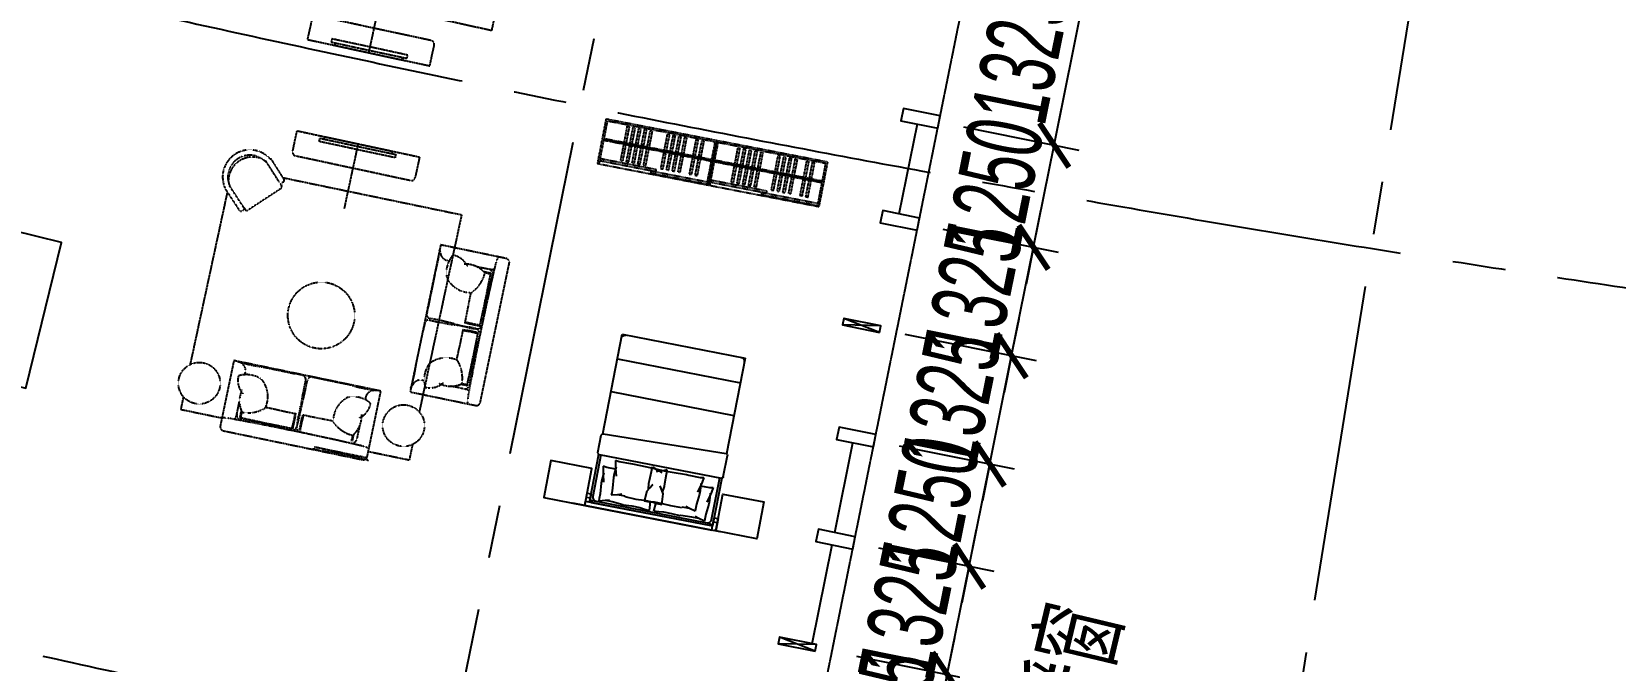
# Model space of a CAD drawing. Extents: x -668578 to 2331563, y -1202445 to 1620273.
# Drawn here: x 1104700 to 1123674, y 44239 to 51792 of the extents above; entities that cross this region are included whole.
import ezdxf

# ---------------------------------------------------------------- set-up
doc = ezdxf.new("R2010")
doc.units = 0
for name, pattern in [('CENTER2', [28.575, 19.05, -3.175, 3.175, -3.175]), ('DASH', [0.35, 0.25, -0.1]), ('XREF-ID.B3$0$DASH', [0.35, 0.25, -0.1])]:
    doc.linetypes.add(name, pattern=pattern)
doc.layers.get('0').update_dxf_attribs({"color": 8})
doc.layers.get('Defpoints').update_dxf_attribs({"color": 8})
for name, color, linetype in [('#文字', 8, 'Continuous'), ('#标注', 8, 'Continuous'), ('#轴线', 8, 'CENTER2'), ('A-AL', 8, 'Continuous'), ('A-WIND-FRAM', 8, 'Continuous'), ('外轮廓', 8, 'Continuous'), ('救援窗', 8, 'Continuous')]:
    doc.layers.add(name, color=color, linetype=linetype)
doc.layers.add('Def point', color=8, linetype='Continuous', plot=False)
doc.styles.add('JHZX', font='jrs.shx', dxfattribs={"width": 0.6, "bigfont": 'jhz.shx'})
doc.styles.add('图纸文字', font='txt.shx', dxfattribs={"width": 0.5, "bigfont": 'HZTXT.shx'})
doc.dimstyles.new('JZBZ-300', dxfattribs={"dimscale": 300, "dimtxt": 3, "dimasz": 1.5, "dimexe": 1, "dimexo": 1, "dimgap": 0.5, "dimtad": 1, "dimdec": 0, "dimdsep": 46, "dimtxsty": 'JHZX', "dimblk1": 'ARCHTICK', "dimblk2": 'ARCHTICK', "dimsah": 1, "dimcen": 0, "dimclrd": 1, "dimclre": 1, "dimclrt": 2, "dimazin": 2, "dimtfac": 1, "dimtdec": 0, "dimtix": 1, "dimtmove": 0, "dimatfit": 3, "dimfxl": 0, "dimtolj": 1, "dimlwd": -1, "dimlwe": -1, "dimarcsym": 0})
doc.dimstyles.new('JZBZ-400', dxfattribs={"dimscale": 400, "dimtxt": 3, "dimasz": 1.5, "dimexe": 1, "dimexo": 1, "dimgap": 0.5, "dimtad": 1, "dimdec": 0, "dimdsep": 46, "dimtxsty": 'JHZX', "dimblk1": 'ARCHTICK', "dimblk2": 'ARCHTICK', "dimsah": 1, "dimcen": 0, "dimclrd": 1, "dimclre": 1, "dimclrt": 2, "dimazin": 2, "dimtfac": 1, "dimtdec": 0, "dimtix": 1, "dimtmove": 0, "dimatfit": 3, "dimfxl": 0, "dimtolj": 1, "dimlwd": -1, "dimlwe": -1, "dimarcsym": 0})

# ---------------------------------------------------------------- blocks, each defined once
blk = doc.blocks.new('_ARCHTICK')
at = {"color": 0, "linetype": 'ByBlock', "const_width": 0.15}
blk.add_lwpolyline([(-0.5, -0.5), (0.5, 0.5)], dxfattribs=at)
blk = doc.blocks.new('*D2939')
at = {"layer": '#标注', "ltscale": 300, "transparency": 16777216}
for p, q in [((-1773, -1481), (-9342, -7863)), ((165914, -92056), (164727, -101884))]:
    blk.add_line(p, q, dxfattribs=at)
blk.add_arc((197092, 166179), 269610, 220.13382, 263.11563, dxfattribs=at)
at = {"layer": 'Defpoints', "color": 0, "ltscale": 300, "transparency": 16777216}
for p in [(197092, 166179), (-1467, -1224), (40380, -53208), (165962, -91659)]:
    blk.add_point(p, dxfattribs=at)
at = {"layer": '#标注', "ltscale": 300, "transparency": 16777216, "xscale": 600, "yscale": 600, "zscale": 600}
for p, rotation in [((-9036, -7605), 130.1338192809485), ((164775, -101487), 353.1156299250187)]:
    blk.add_blockref('_ARCHTICK', p, dxfattribs=dict(at, rotation=rotation))
at = {"layer": '#标注', "ltscale": 300, "transparency": 16777216, "insert": (69342, -70334), "char_height": 1200, "attachment_point": 5, "rotation": 331.6247, "style": 'JHZX'}
blk.add_mtext('\\A1;42.98°', dxfattribs=at)
blk = doc.blocks.new('hbtytbbyt')
at = {"linetype": 'XREF-ID.B3$0$DASH', "ltscale": 0.3}
for p, q in [((0, 0), (-1, -156)), ((500, -2), (0, 0)), ((2800, 23), (2300, 25)), ((2799, -170), (2800, 23)), ((-3, -556), (3, -2666)), ((2801, -2987), (2797, -570)), ((-28, -2696), (187, -2483)), ((-28, -2696), (187, -2483)), ((232, -2529), (14, -2744)), ((217, -2483), (232, -2499)), ((232, -2529), (254, -2506)), ((621, -2846), (284, -2506)), ((1413, -2764), (1414, -3564)), ((586, -2913), (374, -3130)), ((421, -3173), (632, -2957)), ((596, -2901), (621, -2876)), ((609, -2977), (2801, -2987)), ((632, -2927), (617, -2912)), ((664, -3312), (664, -3562)), ((2114, -3260), (714, -3262)), ((2164, -3560), (2164, -3310)), ((664, -3562), (2164, -3560)), ((1879, -3490), (949, -3492)), ((949, -3492), (949, -3532)), ((949, -3532), (1879, -3530)), ((1019, -3561), (988, -3532)), ((1019, -3561), (1809, -3561)), ((1809, -3561), (1840, -3530)), ((1879, -3530), (1879, -3490))]:
    blk.add_line(p, q, dxfattribs=at)
for points in [[(497, -709), (500, 91, -0.414214), (551, 141), (2251, 133, -0.414214), (2300, 83), (2297, -717), (497, -709)], [(512, -10, 0.04282), (663, -21, 0.011569), (2165, -28, 0.03839), (2288, -18, -0.07976)], [(685, -342, 0.244175), (588, -541, 0.235398), (872, -556, 0.288726), (984, -232, 0.178897), (722, -122, 0.232884), (667, -388, 0.787595)], [(2111, -349, -0.244175), (2207, -549, -0.235398), (1922, -561, -0.288726), (1814, -236, -0.178897), (2077, -128, -0.232884), (2129, -395, -0.787595)], [(658, -571, -0.417143), (587, -695, -0.101164), (541, -709, -0.043149), (855, -707), (1245, -708, 0.025766), (1346, -706, 0.392553), (1386, -659, -0.019082), (1393, -341, 0.002059), (1394, -333)], [(2136, -578, 0.417143), (2206, -703, 0.101164), (2252, -717, 0.043149), (1939, -712), (1548, -709, -0.025766), (1447, -707, -0.392553), (1407, -660, 0.019082), (1404, -341, -0.002059), (1403, -333)], [(2640, -782), (3440, -786, -0.414214), (3490, -836), (3481, -2536, -0.414214), (3431, -2586), (2631, -2582), (2640, -782)], [(2778, -944, -0.417143), (2653, -873, -0.101164), (2640, -827, -0.043149), (2642, -1140), (2641, -1530, 0.025766), (2642, -1631, 0.392553), (2689, -1671, -0.019082), (3008, -1678, 0.002059), (3016, -1679)], [(3006, -971, 0.244175), (2808, -873, 0.235398), (2793, -1157, 0.288726), (3117, -1269, 0.178897), (3227, -1007, 0.232884), (2960, -952, 0.787595)], [(3339, -797, 0.04282), (3328, -948, 0.011569), (3321, -2450, 0.03839), (3331, -2573, -0.07976)], [(2771, -2421, 0.417143), (2646, -2491, 0.101164), (2631, -2537, 0.043149), (2637, -2224), (2640, -1833, -0.025766), (2642, -1732, -0.392553), (2689, -1693, 0.019082), (3008, -1689, -0.002059), (3016, -1688)], [(3000, -2396, -0.244175), (2800, -2492, -0.235398), (2788, -2208, -0.288726), (3113, -2099, -0.178897), (3220, -2362, -0.232884), (2953, -2414, -0.787595)]]:
    blk.add_lwpolyline(points, format="xyb", dxfattribs=at)
for centre, radius in [((148, -357), 250), ((2648, -369), 250), ((1408, -1456), 400)]:
    blk.add_circle(centre, radius, dxfattribs=at)
for centre, radius, start, end in [((1714, -151), 281, 79.2112, 103.5049), ((2052, 5560), 5444, 266.9093, 271.0203), ((2101, 2278), 2161, 271.2721, 275.6791), ((2316, 123), 4.64, 285.4742, 98.7227), ((517, -78), 149, 357.8033, 22.264), ((-22829, 19), 23495, 359.3605, 359.7302), ((713, -84), 47.9, 108.6421, 189.4408), ((699, -34), 4.64, 80.7268, 253.9753), ((934, 2118), 2161, 263.7705, 268.1774), ((1015, 5400), 5444, 268.4293, 272.5402), ((1298, -314), 281, 75.9447, 100.2384), ((1351, -87), 47.9, 350.0087, 70.8074), ((5685, -425), 4300, 175.6093, 176.6072), ((199, -259), 1198, 356.4967, 4.2696), ((1449, -88), 47.9, 108.6421, 189.4408), ((-2889, -384), 4300, 2.8423, 3.8402), ((2599, -271), 1198, 175.1799, 182.9528), ((2086, -91), 47.9, 350.0087, 70.8074), ((25629, -214), 23495, 179.7194, 180.089), ((-22829, 19), 23495, 359.0553, 359.0736), ((25629, -214), 23495, 180.3759, 180.3943), ((-22829, 19), 23495, 358.5622, 358.564), ((25629, -214), 23495, 180.8856, 180.8873), ((3367, 22544), 23495, 268.5622, 268.564), ((3367, 22544), 23495, 269.0553, 269.0736), ((3270, -802), 149, 267.8033, 292.264), ((3367, 22544), 23495, 269.3605, 269.7302), ((3265, -998), 47.9, 18.6421, 99.4408), ((5467, -1219), 2161, 173.7705, 178.1774), ((3314, -984), 4.64, 350.7268, 163.9753), ((8749, -1300), 5444, 178.4293, 182.5402), ((3089, -484), 1198, 266.4967, 274.2696), ((3078, -2884), 1198, 85.1799, 92.9528), ((2924, -5971), 4300, 85.6093, 86.6072), ((2965, 2604), 4300, 272.8423, 273.8402), ((3261, -1636), 47.9, 260.0087, 340.8074), ((3261, -1734), 47.9, 18.6421, 99.4408), ((3034, -1583), 281, 345.9447, 10.2384), ((8745, -2122), 5444, 176.9093, 181.0203), ((3033, -1784), 281, 349.2112, 13.5049), ((5462, -2171), 2161, 181.2721, 185.6791), ((3135, -25914), 23495, 90.8856, 90.8873), ((3135, -25914), 23495, 90.3759, 90.3943), ((3135, -25914), 23495, 89.7194, 90.089), ((3258, -2371), 47.9, 260.0087, 340.8074), ((3262, -2568), 149, 67.1855, 91.6463), ((3308, -2386), 4.64, 195.4742, 8.7227), ((202, -2498), 21.2, 44.7248, 134.7248), ((217, -2514), 21.2, 314.7248, 44.7248), ((269, -2521), 21.2, 44.7248, 134.7248), ((226, -2901), 326, 140.6816, 308.5033), ((226, -2900), 263, 143.6484, 306.2631), ((269, -2858), 292, 168.2618, 281.1878), ((606, -2861), 21.2, 314.7248, 44.7248), ((613, -2914), 21.2, 44.7248, 134.7248), ((617, -2942), 21.2, 315.7354, 45.7354), ((714, -3312), 50, 90.0701, 180.0701), ((2114, -3310), 50, 0.0701, 90.0701)]:
    blk.add_arc(centre, radius, start, end, dxfattribs=at)
for points, knots in [([(2308, 100), (2207, 102), (2015, 105), (1797, 105), (1679, 105), (1652, 105)], [0, 0, 0, 0, 302.434168, 574.75593, 655.176, 655.176, 655.176, 655.176]), ([(707, -57), (808, -56), (999, -55), (1218, -57), (1335, -58), (1362, -59)], [0, 0, 0, 0, 302.434168, 574.75593, 655.176, 655.176, 655.176, 655.176]), ([(712, -51), (711, -78), (711, -107), (711, -135), (711, -137)], [0, 0, 0, 0, 81.223458, 85.934134, 85.934134, 85.934134, 85.934134]), ([(1348, -55), (1349, -83), (1351, -134), (1348, -198), (1345, -234), (1345, -246)], [0, 0, 0, 0, 82.269455, 153.955563, 191.385536, 191.385536, 191.385536, 191.385536]), ([(1359, -55), (1359, -82), (1359, -134), (1359, -197), (1356, -234), (1355, -246)], [0, 0, 0, 0, 81.223458, 153.900336, 191.33031, 191.33031, 191.33031, 191.33031]), ([(1441, -56), (1441, -83), (1440, -134), (1439, -198), (1442, -234), (1442, -247)], [0, 0, 0, 0, 81.223458, 153.900336, 191.33031, 191.33031, 191.33031, 191.33031]), ([(1452, -56), (1450, -83), (1448, -134), (1450, -198), (1452, -234), (1453, -247)], [0, 0, 0, 0, 82.269455, 153.955563, 191.385536, 191.385536, 191.385536, 191.385536]), ([(2088, -57), (2088, -85), (2088, -113), (2088, -142), (2088, -143)], [0, 0, 0, 0, 81.223458, 85.934134, 85.934134, 85.934134, 85.934134]), ([(986, -241), (1000, -241), (1114, -243), (1140, -239), (1334, -241), (1360, -241)], [281.623434, 281.623434, 281.623434, 281.623434, 324.409835, 826.166979, 905.174903, 905.174903, 905.174903, 905.174903]), ([(1812, -245), (1798, -245), (1684, -246), (1658, -242), (1464, -241), (1438, -241)], [281.623434, 281.623434, 281.623434, 281.623434, 324.409835, 826.166979, 905.174903, 905.174903, 905.174903, 905.174903]), ([(3298, -997), (3271, -997), (3242, -996), (3213, -996), (3212, -996)], [0, 0, 0, 0, 81.223458, 85.934134, 85.934134, 85.934134, 85.934134]), ([(3292, -992), (3293, -1093), (3294, -1285), (3291, -1503), (3290, -1621), (3290, -1647)], [0, 0, 0, 0, 302.434168, 574.75593, 655.176, 655.176, 655.176, 655.176]), ([(3108, -1271), (3108, -1285), (3106, -1399), (3109, -1425), (3108, -1619), (3108, -1645)], [281.623434, 281.623434, 281.623434, 281.623434, 324.409835, 826.166979, 905.174903, 905.174903, 905.174903, 905.174903]), ([(3294, -1633), (3266, -1634), (3215, -1636), (3151, -1633), (3115, -1631), (3102, -1630)], [0, 0, 0, 0, 82.269455, 153.955563, 191.385536, 191.385536, 191.385536, 191.385536]), ([(3293, -1644), (3266, -1644), (3215, -1644), (3151, -1644), (3115, -1641), (3102, -1640)], [0, 0, 0, 0, 81.223458, 153.900336, 191.33031, 191.33031, 191.33031, 191.33031]), ([(3293, -1726), (3266, -1726), (3215, -1725), (3151, -1724), (3114, -1727), (3102, -1728)], [0, 0, 0, 0, 81.223458, 153.900336, 191.33031, 191.33031, 191.33031, 191.33031]), ([(3293, -1737), (3266, -1736), (3214, -1733), (3151, -1735), (3114, -1738), (3102, -1738)], [0, 0, 0, 0, 82.269455, 153.955563, 191.385536, 191.385536, 191.385536, 191.385536]), ([(3104, -2097), (3104, -2083), (3103, -1969), (3107, -1943), (3108, -1749), (3108, -1723)], [281.623434, 281.623434, 281.623434, 281.623434, 324.409835, 826.166979, 905.174903, 905.174903, 905.174903, 905.174903]), ([(3285, -2378), (3287, -2277), (3290, -2085), (3290, -1867), (3290, -1749), (3290, -1722)], [0, 0, 0, 0, 302.434168, 574.75593, 655.176, 655.176, 655.176, 655.176]), ([(3291, -2373), (3264, -2373), (3235, -2373), (3207, -2373), (3205, -2373)], [0, 0, 0, 0, 81.223458, 85.934134, 85.934134, 85.934134, 85.934134])]:
    blk.add_open_spline(points, degree=3, knots=knots, dxfattribs=at)
for points in [[(722, -51), (721, -75), (720, -100), (720, -124)], [(2077, -57), (2078, -82), (2079, -106), (2079, -130)], [(3298, -1008), (3273, -1007), (3249, -1005), (3225, -1005)], [(3291, -2362), (3267, -2363), (3243, -2364), (3218, -2364)]]:
    blk.add_open_spline(points, degree=3, dxfattribs=at)
blk = doc.blocks.new('rgewg1500')
at = {"ltscale": 0.3}
for p, q in [((0, -2250), (0, -450)), ((0, -2100), (0, -550)), ((0, -550), (50, -550)), ((150, -500), (20, -500)), ((634, -550), (50, -550)), ((70, -550), (150, -550)), ((100, -550), (100, -500)), ((150, -550), (150, -500)), ((633, -2045), (633, -555)), ((653, -535), (913, -535)), ((883, -2045), (933, -555)), ((2100, -550), (933, -550)), ((1400, -2050), (1400, -550)), ((1800, -2050), (1800, -550)), ((2100, -2050), (2100, -550)), ((50, -2030), (50, -570)), ((75, -625), (75, -600)), ((114, -656), (87, -656)), ((87, -656), (108, -729)), ((108, -729), (107, -814)), ((108, -729), (123, -777)), ((172, -656), (114, -656)), ((297, -642), (172, -656)), ((341, -642), (297, -642)), ((407, -646), (318, -669)), ((429, -651), (341, -642)), ((445, -639), (407, -646)), ((505, -628), (445, -639)), ((495, -673), (505, -628)), ((496, -781), (495, -673)), ((99, -945), (94, -953)), ((107, -814), (99, -945)), ((210, -789), (183, -789)), ((183, -789), (204, -862)), ((203, -947), (195, -953)), ((204, -862), (203, -947)), ((204, -862), (219, -910)), ((268, -789), (210, -789)), ((393, -775), (268, -789)), ((437, -775), (393, -775)), ((503, -779), (414, -802)), ((525, -784), (437, -775)), ((541, -772), (503, -779)), ((601, -761), (541, -772)), ((591, -806), (601, -761)), ((593, -946), (591, -806)), ((595, -973), (593, -946)), ((94, -953), (101, -1054)), ((101, -1054), (102, -1154)), ((195, -953), (190, -1086)), ((190, -1086), (198, -1187)), ((592, -1148), (595, -973)), ((92, -1211), (89, -1272)), ((89, -1272), (198, -1265)), ((102, -1154), (92, -1211)), ((185, -1195), (314, -1203)), ((188, -1256), (185, -1195)), ((198, -1313), (188, -1256)), ((198, -1287), (188, -1344)), ((198, -1187), (198, -1287)), ((198, -1413), (198, -1313)), ((314, -1203), (354, -1226)), ((335, -1215), (407, -1203)), ((354, -1226), (392, -1249)), ((392, -1249), (403, -1258)), ((407, -1203), (442, -1206)), ((442, -1206), (553, -1209)), ((553, -1209), (595, -1210)), ((567, -1279), (558, -1266)), ((567, -1321), (558, -1334)), ((582, -1278), (567, -1321)), ((582, -1322), (567, -1279)), ((596, -1236), (582, -1278)), ((596, -1364), (582, -1322)), ((587, -1344), (592, -1148)), ((587, -1256), (592, -1452)), ((595, -1210), (609, -1210)), ((609, -1210), (596, -1236)), ((89, -1328), (198, -1335)), ((92, -1389), (89, -1328)), ((102, -1446), (92, -1389)), ((101, -1546), (102, -1446)), ((188, -1344), (185, -1405)), ((185, -1405), (314, -1397)), ((190, -1514), (198, -1413)), ((195, -1647), (190, -1514)), ((314, -1397), (354, -1374)), ((335, -1385), (407, -1397)), ((354, -1374), (392, -1351)), ((392, -1351), (403, -1342)), ((407, -1397), (442, -1394)), ((442, -1394), (553, -1391)), ((553, -1391), (595, -1390)), ((592, -1452), (595, -1627)), ((595, -1390), (609, -1390)), ((609, -1390), (596, -1364)), ((94, -1647), (101, -1546)), ((99, -1655), (94, -1647)), ((107, -1786), (99, -1655)), ((203, -1653), (195, -1647)), ((204, -1738), (203, -1653)), ((204, -1738), (219, -1690)), ((593, -1654), (591, -1794)), ((595, -1627), (593, -1654)), ((87, -1944), (108, -1871)), ((108, -1871), (107, -1786)), ((108, -1871), (123, -1823)), ((183, -1811), (204, -1738)), ((210, -1811), (183, -1811)), ((268, -1811), (210, -1811)), ((393, -1825), (268, -1811)), ((437, -1825), (393, -1825)), ((503, -1821), (414, -1798)), ((525, -1816), (437, -1825)), ((496, -1819), (495, -1927)), ((541, -1828), (503, -1821)), ((601, -1839), (541, -1828)), ((591, -1794), (601, -1839)), ((50, -2050), (634, -2050)), ((50, -2050), (50, -2050)), ((150, -2050), (70, -2050)), ((75, -2025), (75, -1975)), ((114, -1944), (87, -1944)), ((100, -2100), (100, -2050)), ((172, -1944), (114, -1944)), ((150, -2100), (150, -2050)), ((297, -1958), (172, -1944)), ((341, -1958), (297, -1958)), ((407, -1954), (318, -1931)), ((429, -1949), (341, -1958)), ((445, -1961), (407, -1954)), ((505, -1972), (445, -1961)), ((495, -1927), (505, -1972)), ((653, -2065), (863, -2065)), ((883, -2050), (2100, -2050)), ((0, -2100), (50, -2100)), ((20, -2100), (150, -2100))]:
    blk.add_line(p, q, dxfattribs=at)
for points in [[(0, -500), (450, -500), (450, 0), (0, 0)], [(0, -2100), (450, -2100), (450, -2600), (0, -2600)]]:
    blk.add_lwpolyline(points, close=True, dxfattribs=at)
blk.add_lwpolyline([(50, -2100), (50, -550)], dxfattribs=at)
blk.add_lwpolyline([(633, -2025), (125, -2025, -0.414214), (75, -1975), (75, -625, -0.414214), (125, -575), (633, -575)], format="xyb", dxfattribs=at)
for centre, radius, start, end in [((20, -520), 20, 90, 180), ((70, -570), 20, 90, 180), ((653, -555), 20, 90, 180), ((913, -555), 20, 0, 90), ((2050, -600), 50, 0, 90), ((50, -600), 25, 0, 90), ((20, -2080), 20, 180, 270), ((50, -2025), 25, 270, 0), ((70, -2030), 20, 180, 270), ((653, -2045), 20, 180, 270), ((863, -2045), 20, 270, 0), ((2050, -2000), 50, 270, 0)]:
    blk.add_arc(centre, radius, start, end, dxfattribs=at)
blk = doc.blocks.new('Swcwrv4tv')
at = {"linetype": 'XREF-ID.B3$0$DASH', "ltscale": 0.3}
for p, q in [((20, -240), (1330, -240)), ((20, -250), (1330, -250)), ((20, -260), (1330, -260))]:
    blk.add_line(p, q, dxfattribs=at)
for points in [[(0, 0), (0, -550), (1350, -550), (1350, 0)], [(20, -20), (20, -550), (1330, -550), (1330, -20)], [(149, -460), (149, -40), (179, -40), (179, -460)], [(219, -460), (219, -40), (249, -40), (249, -460)], [(359, -460), (359, -40), (389, -40), (389, -460)], [(429, -460), (429, -40), (459, -40), (459, -460)], [(499, -460), (499, -40), (529, -40), (529, -460)], [(569, -460), (569, -40), (599, -40), (599, -460)], [(779, -460), (779, -40), (809, -40), (809, -460)], [(849, -460), (849, -40), (879, -40), (879, -460)], [(919, -460), (919, -40), (949, -40), (949, -460)], [(989, -460), (989, -40), (1019, -40), (1019, -460)], [(1059, -460), (1059, -40), (1089, -40), (1089, -460)], [(20, -540), (700, -540), (700, -510), (20, -510)], [(1330, -480), (650, -480), (650, -510), (1330, -510)]]:
    blk.add_lwpolyline(points, close=True, dxfattribs=at)
blk = doc.blocks.new('frgtegg')
blk.add_line((183, -171), (934, 633))
for points in [[(854, 913), (1183, 606), (1080, 496), (751, 804)], [(0, 0), (329, -307), (226, -417), (-102, -110)]]:
    blk.add_lwpolyline(points, close=True)
blk = doc.blocks.new('rbbnynytnyt')
for p, q in [((0, 0), (80, -450)), ((80, 0), (0, -450))]:
    blk.add_line(p, q)
blk.add_lwpolyline([(0, 0), (80, 0), (80, -450), (0, -450)], close=True)
blk = doc.blocks.new('*D2364')
at = {"layer": '#标注', "color": 1, "ltscale": 300, "transparency": 16777216}
for p, q in [((1115670, 44083), (1115759, 44524)), ((1114584, 44302), (1115964, 44023)), ((1115408, 42784), (1115670, 44083)), ((1114322, 43003), (1115702, 42724)), ((1115408, 42784), (1115319, 42343))]:
    blk.add_line(p, q, dxfattribs=at)
at = {"layer": 'Defpoints', "color": 0, "ltscale": 300, "transparency": 16777216}
for p in [(1114290, 44361), (1115670, 44083), (1114028, 43062)]:
    blk.add_point(p, dxfattribs=at)
at = {"layer": '#标注', "color": 1, "ltscale": 300, "transparency": 16777216, "xscale": 450, "yscale": 450, "zscale": 450}
for p, rotation in [((1115670, 44083), 258.5912289757833), ((1115408, 42784), 78.5912289757833)]:
    blk.add_blockref('_ARCHTICK', p, dxfattribs=dict(at, rotation=rotation))
at = {"layer": '#标注', "color": 2, "ltscale": 300, "transparency": 16777216, "insert": (1114951, 43552), "char_height": 900, "attachment_point": 5, "rotation": 78.5912, "style": 'JHZX'}
blk.add_mtext('\\A1;1325', dxfattribs=at)
blk = doc.blocks.new('*D2365')
at = {"layer": '#标注', "color": 1, "ltscale": 300, "transparency": 16777216}
for p, q in [((1116441, 47906), (1116530, 48347)), ((1115160, 48165), (1116735, 47847)), ((1116179, 46607), (1116441, 47906)), ((1115094, 46826), (1116473, 46548)), ((1116179, 46607), (1116090, 46166))]:
    blk.add_line(p, q, dxfattribs=at)
at = {"layer": 'Defpoints', "color": 0, "ltscale": 300, "transparency": 16777216}
for p in [(1114866, 48224), (1116441, 47906), (1114799, 46886)]:
    blk.add_point(p, dxfattribs=at)
at = {"layer": '#标注', "color": 1, "ltscale": 300, "transparency": 16777216, "xscale": 450, "yscale": 450, "zscale": 450}
for p, rotation in [((1116441, 47906), 258.5912288846561), ((1116179, 46607), 78.59122888465609)]:
    blk.add_blockref('_ARCHTICK', p, dxfattribs=dict(at, rotation=rotation))
at = {"layer": '#标注', "color": 2, "ltscale": 300, "transparency": 16777216, "insert": (1115722, 47375), "char_height": 900, "attachment_point": 5, "rotation": 78.5912, "style": 'JHZX'}
blk.add_mtext('\\A1;1325', dxfattribs=at)
blk = doc.blocks.new('*D2366')
at = {"layer": '#标注', "color": 1, "ltscale": 300, "transparency": 16777216}
for p, q in [((1116703, 49205), (1116792, 49646)), ((1115618, 49424), (1116997, 49145)), ((1116441, 47906), (1116703, 49205)), ((1115160, 48165), (1116735, 47847)), ((1116441, 47906), (1116352, 47465))]:
    blk.add_line(p, q, dxfattribs=at)
at = {"layer": 'Defpoints', "color": 0, "ltscale": 300, "transparency": 16777216}
for p in [(1115324, 49483), (1116703, 49205), (1114866, 48224)]:
    blk.add_point(p, dxfattribs=at)
at = {"layer": '#标注', "color": 1, "ltscale": 300, "transparency": 16777216, "xscale": 450, "yscale": 450, "zscale": 450}
for p, rotation in [((1116703, 49205), 258.5912288846561), ((1116441, 47906), 78.59122888465609)]:
    blk.add_blockref('_ARCHTICK', p, dxfattribs=dict(at, rotation=rotation))
at = {"layer": '#标注', "color": 2, "ltscale": 300, "transparency": 16777216, "insert": (1115984, 48674), "char_height": 900, "attachment_point": 5, "rotation": 78.5912, "style": 'JHZX'}
blk.add_mtext('\\A1;1325', dxfattribs=at)
blk = doc.blocks.new('*D2367')
at = {"layer": '#标注', "color": 1, "ltscale": 300, "transparency": 16777216}
for p, q in [((1116389, 53247), (1117769, 52968)), ((1116951, 50430), (1117475, 53028)), ((1115865, 50649), (1117245, 50371))]:
    blk.add_line(p, q, dxfattribs=at)
at = {"layer": 'Defpoints', "color": 0, "ltscale": 300, "transparency": 16777216}
for p in [(1116095, 53306), (1117475, 53028), (1115571, 50709)]:
    blk.add_point(p, dxfattribs=at)
at = {"layer": '#标注', "color": 1, "ltscale": 300, "transparency": 16777216, "xscale": 450, "yscale": 450, "zscale": 450}
for p, rotation in [((1117475, 53028), 78.59122888465609), ((1116951, 50430), 258.5912288846561)]:
    blk.add_blockref('_ARCHTICK', p, dxfattribs=dict(at, rotation=rotation))
at = {"layer": '#标注', "color": 2, "ltscale": 300, "transparency": 16777216, "insert": (1116625, 51848), "char_height": 900, "attachment_point": 5, "rotation": 78.5912, "style": 'JHZX'}
blk.add_mtext('\\A1;1325*2', dxfattribs=at)
blk = doc.blocks.new('*D2395')
at = {"layer": '#标注', "color": 1, "ltscale": 300, "transparency": 16777216}
for p, q in [((1115932, 45382), (1116021, 45823)), ((1114846, 45601), (1116226, 45322)), ((1115670, 44083), (1115932, 45382)), ((1114584, 44302), (1115964, 44023)), ((1115670, 44083), (1115581, 43641))]:
    blk.add_line(p, q, dxfattribs=at)
at = {"layer": 'Defpoints', "color": 0, "ltscale": 300, "transparency": 16777216}
for p in [(1114552, 45660), (1115932, 45382), (1114290, 44361)]:
    blk.add_point(p, dxfattribs=at)
at = {"layer": '#标注', "color": 1, "ltscale": 300, "transparency": 16777216, "xscale": 450, "yscale": 450, "zscale": 450}
for p, rotation in [((1115932, 45382), 258.5912287991289), ((1115670, 44083), 78.59122879912893)]:
    blk.add_blockref('_ARCHTICK', p, dxfattribs=dict(at, rotation=rotation))
at = {"layer": '#标注', "color": 2, "ltscale": 300, "transparency": 16777216, "insert": (1115213, 44851), "char_height": 900, "attachment_point": 5, "rotation": 78.5912, "style": 'JHZX'}
blk.add_mtext('\\A1;1325', dxfattribs=at)
blk = doc.blocks.new('*D2396')
at = {"layer": '#标注', "color": 1, "ltscale": 300, "transparency": 16777216}
for p, q in [((1116179, 46607), (1116268, 47048)), ((1115094, 46826), (1116473, 46548)), ((1115932, 45382), (1116179, 46607)), ((1114846, 45601), (1116226, 45322)), ((1115932, 45382), (1115843, 44941))]:
    blk.add_line(p, q, dxfattribs=at)
at = {"layer": 'Defpoints', "color": 0, "ltscale": 300, "transparency": 16777216}
for p in [(1114799, 46886), (1116179, 46607), (1114552, 45660)]:
    blk.add_point(p, dxfattribs=at)
at = {"layer": '#标注', "color": 1, "ltscale": 300, "transparency": 16777216, "xscale": 450, "yscale": 450, "zscale": 450}
for p, rotation in [((1116179, 46607), 258.5912288891233), ((1115932, 45382), 78.59122888912333)]:
    blk.add_blockref('_ARCHTICK', p, dxfattribs=dict(at, rotation=rotation))
at = {"layer": '#标注', "color": 2, "ltscale": 300, "transparency": 16777216, "insert": (1115467, 46113), "char_height": 900, "attachment_point": 5, "rotation": 78.5912, "style": 'JHZX'}
blk.add_mtext('\\A1;1250', dxfattribs=at)
blk = doc.blocks.new('*D2397')
at = {"layer": '#标注', "color": 1, "ltscale": 300, "transparency": 16777216}
for p, q in [((1116951, 50430), (1117040, 50871)), ((1115865, 50649), (1117245, 50371)), ((1116703, 49205), (1116951, 50430)), ((1115618, 49424), (1116997, 49145)), ((1116703, 49205), (1116614, 48764))]:
    blk.add_line(p, q, dxfattribs=at)
at = {"layer": 'Defpoints', "color": 0, "ltscale": 300, "transparency": 16777216}
for p in [(1115571, 50709), (1116951, 50430), (1115324, 49483)]:
    blk.add_point(p, dxfattribs=at)
at = {"layer": '#标注', "color": 1, "ltscale": 300, "transparency": 16777216, "xscale": 450, "yscale": 450, "zscale": 450}
for p, rotation in [((1116951, 50430), 258.5912288891233), ((1116703, 49205), 78.59122888912333)]:
    blk.add_blockref('_ARCHTICK', p, dxfattribs=dict(at, rotation=rotation))
at = {"layer": '#标注', "color": 2, "ltscale": 300, "transparency": 16777216, "insert": (1116239, 49936), "char_height": 900, "attachment_point": 5, "rotation": 78.5912, "style": 'JHZX'}
blk.add_mtext('\\A1;1250', dxfattribs=at)
blk = doc.blocks.new('A$C6e55dde9')
at = {"layer": '救援窗'}
h = blk.add_hatch(color=256, dxfattribs=at)
edge = h.paths.add_edge_path()
edge.add_arc((-839, -143), 839, 350.4779, 360)
edge.add_arc((839, -143), 839, 180, 189.5221)
edge.add_line((12, -282), (693, 0))
edge.add_line((693, 0), (-693, 0))
edge.add_line((-693, 0), (-12, -282))
edge = h.paths.add_edge_path()
edge.add_line((-12, -282), (0, -287))
edge.add_line((0, -287), (12, -282))
edge.add_arc((839, -143), 839, 180, 189.5221, ccw=False)
edge.add_arc((-839, -143), 839, -9.5221, 0, ccw=False)
blk.add_lwpolyline([(693, 0), (-693, 0), (-693, -287), (693, -287)], close=True, dxfattribs=at)
blk.add_lwpolyline([(693, 0), (0, -287), (-693, 0)], dxfattribs=at)
blk = doc.blocks.new('A$Cf5e5299f')
at = {"layer": '#标注', "ltscale": 300}
blk.add_blockref('A$C6e55dde9', (0, 0), dxfattribs=at)
at = {"layer": '#文字', "style": '图纸文字', "width": 0.7}
blk.add_text('消防救援窗', height=1000, dxfattribs=at).set_placement((-1646, -1458))
blk = doc.blocks.new('DSGDFG')
at = {"layer": '#标注', "ltscale": 300}
blk.add_arc((197092.2, 166179.2), 257800, 220.136073, 263.11563, dxfattribs=at)
at = {"layer": '#轴线', "ltscale": 200}
for p, q in [((145722.9, -88382.9), (159607.6, -19576.5)), ((155809.7, -90221), (166969.1, -20911.3))]:
    blk.add_line(p, q, dxfattribs=at)
for radius in [244000, 251800, 257800]:
    blk.add_arc((197092.2, 166179.2), radius, 218.438892, 265.140584, dxfattribs=at)
at = {"layer": '#标注', "ltscale": 300}
dim = blk.add_angular_dim_3p(base=(40379.7, -53208.3), center=(197092.1, 166179.2), p1=(-1467, -1223.5), p2=(165961.7, -91658.5), dimstyle='JZBZ-400', override={"dimclrd": 256, "dimclre": 256, "dimclrt": 256}, dxfattribs=at)
dim.commit()
dim.dimension.update_dxf_attribs({"geometry": '*D2939', "text_midpoint": (69341.6, -70334.5)})
blk = doc.blocks.new('QWERTT')
at = {"layer": '#标注', "ltscale": 300}
dim = blk.add_linear_dim(base=(1117474.8, 53027.8), p1=(1115571, 50708.6), p2=(1116095.2, 53306.2), angle=258.59123, text='1325*2', dimstyle='JZBZ-300', override={"dimtmove": 1}, dxfattribs=at)
dim.commit()
dim.dimension.update_dxf_attribs({"geometry": '*D2367', "text_midpoint": (1116624.6, 51847.7)})
for p1, p2, picture, middle in [((1115323.7, 49483.1), (1115571, 50708.6), '*D2397', (1116238.9, 49936.1)), ((1114552.2, 45660), (1114799.5, 46885.5), '*D2396', (1115467.4, 46113)), ((1114290.1, 44361), (1114552.2, 45660), '*D2395', (1115212.7, 44850.8)), ((1114028, 43062.2), (1114290.1, 44361), '*D2364', (1114950.5, 43551.8))]:
    dim = blk.add_aligned_dim(p1=p1, p2=p2, distance=-1407.5, dimstyle='JZBZ-300', dxfattribs=at)
    dim.commit()
    dim.dimension.update_dxf_attribs({"geometry": picture, "text_midpoint": middle})
for base, p1, p2, picture, middle in [((1116703.4, 49204.7), (1114865.5, 48223.9), (1115323.7, 49483.1), '*D2366', (1115984.2, 48674)), ((1116441.3, 47905.9), (1114799.5, 46885.5), (1114865.5, 48223.9), '*D2365', (1115722.1, 47375.2))]:
    dim = blk.add_linear_dim(base=base, p1=p1, p2=p2, angle=258.59123, dimstyle='JZBZ-300', override={"dimtmove": 1}, dxfattribs=at)
    dim.commit()
    dim.dimension.update_dxf_attribs({"geometry": picture, "text_midpoint": middle})

msp = doc.modelspace()

# ---------------------------------------------------------------- linework, layer by layer
at = {"layer": 'A-AL'}
msp.add_line((1114052.9, 44449.6), (1114292.3, 45636), dxfattribs=at)
msp.add_lwpolyline([(1118355.3, 81975.4, 0.1374564), (1116892.4, 82729.6, -0.1495092), (1008196, 142063.6, 0.4157146), (1003871.8, 142100.4), (971684.6, 110294.9, 0.412976), (971649.8, 105990.9, 0.1494419), (1106711.2, 32398.8, 0.3779271), (1110215.5, 34407.4)], format="xyb", dxfattribs=at)
at = {"layer": 'A-AL', "linetype": 'DASH'}
msp.add_lwpolyline([(1007464.8, 131779.9), (981168.2, 103658.7, 0.4125655), (981313.8, 99348.1, 0.1401637), (1109094.2, 33959.9, 0.4129138), (1112673.3, 36349.1), (1121228.6, 78745, 0.4158512), (1118825.4, 82341.4, -0.0570612), (1072922.5, 96920.6, 0.041227), (1069111, 98265, 0.0515723), (1064119.6, 99038.1), (1062567.6, 99116.7, -0.1166495), (1052200.4, 102130.1, -0.0581911), (1011774.8, 131925.5, 0.4145967)], format="xyb", close=True, dxfattribs=at)
at = {"layer": 'Def point', "linetype": 'DASH', "ltscale": 0.3}
for p, q in [((1107827.7, 50358), (1107880.1, 50602.5)), ((1107880.1, 50602.5), (1109346.8, 50288.3)), ((1108144.1, 50474.3), (1108152.5, 50513.5)), ((1109053.5, 50279.6), (1108144.1, 50474.3)), ((1108152.5, 50513.5), (1109061.9, 50318.7)), ((1108227.1, 50528.1), (1108190.4, 50505.3)), ((1108227.1, 50528.1), (1108999.8, 50362.7)), ((1109235.1, 50005.4), (1107866.1, 50298.7)), ((1108446.5, 49666), (1108614.1, 50448.3)), ((1108999.8, 50362.7), (1109023.9, 50326.8)), ((1109061.9, 50318.7), (1109053.5, 50279.6)), ((1109346.8, 50288.3), (1109294.5, 50043.9)), ((1107668.9, 49983.7), (1107506.7, 50240.9)), ((1107561.8, 50273), (1107722.8, 50017.8)), ((1107241.9, 49681.9), (1107074.1, 49937.9)), ((1107688.7, 49911.3), (1107288.8, 49649.1)), ((1107675.4, 49970.3), (1107694.8, 49940.8)), ((1107716.2, 49988.4), (1107698.2, 49977.1)), ((1107704.8, 50041.7), (1109850.6, 49595.7)), ((1106602, 47801.7), (1107046.5, 49863.7)), ((1107023.1, 49899.3), (1107188.6, 49647)), ((1107023.1, 49899.3), (1107188.6, 49647)), ((1107218, 49640.8), (1107235.8, 49652.5)), ((1107241.9, 49681.9), (1107259.4, 49655.3)), ((1109850.6, 49595.7), (1109343.4, 47231.8)), ((1106488.8, 47256.9), (1106520.6, 47410.1)), ((1106978.3, 47155.2), (1106488.8, 47256.9)), ((1109222.8, 46651.4), (1108733.2, 46753.2)), ((1109262, 46840.2), (1109222.8, 46651.4))]:
    msp.add_line(p, q, dxfattribs=at)
at = {"layer": 'Def point'}
msp.add_lwpolyline([(1104048.8, 47657.6), (1104631.8, 47515.8), (1105057.3, 49264.8), (1104474.3, 49406.6)], close=True, dxfattribs=at)
at = {"layer": 'Def point', "linetype": 'DASH', "ltscale": 0.3}
for points in [[(1109233.6, 47471.9), (1110016.8, 47309, 0.4142136), (1110076, 47347.8), (1110422, 49012.2, 0.4142136), (1110383.2, 49071.4), (1109600, 49234.2), (1109233.6, 47471.9)], [(1109702.9, 49048.1, -0.4171427), (1109595.2, 49142.5, -0.1011642), (1109590.8, 49190.3, -0.0431491), (1109530.6, 48883), (1109452.2, 48500.5, 0.0257655), (1109433.4, 48401.1, 0.3925535), (1109471.4, 48352.5, -0.0190822), (1109782.3, 48282.3, 0.0020588), (1109790.2, 48280)], [(1109921.6, 48976.2, 0.2441751), (1109746.2, 49111, 0.2353976), (1109675.4, 48835.6, 0.2887258), (1109970.4, 48661.9, 0.1788966), (1110130.5, 48896.9, 0.2328843), (1109880.1, 49003.3, 0.7875946)], [(1109920.7, 47341.4, -0.0428203), (1109941.2, 47491.4, -0.0115689), (1110247.2, 48961.8, -0.0383904), (1110282.1, 49080, 0.0797603)], [(1109402.2, 47601.5, 0.4171427), (1109265.8, 47557.8, 0.1011642), (1109242.7, 47515.7, 0.0431491), (1109310, 47821.6), (1109390.5, 48203.7, -0.0257655), (1109412.9, 48302.3, -0.3925535), (1109467.1, 48331.8, 0.0190822), (1109780.2, 48272.2, -0.0020588), (1109788.4, 48271.1)], [(1107122.1, 47846.8), (1106959.2, 47063.5, 0.4142136), (1106998, 47004.4), (1108662.4, 46658.4, 0.4142136), (1108721.6, 46697.2), (1108884.4, 47480.4), (1107122.1, 47846.8)], [(1107251.7, 47678.2, 0.4171427), (1107208, 47814.6, 0.1011642), (1107165.9, 47837.7, 0.0431491), (1107471.8, 47770.4), (1107853.9, 47689.9, -0.0257655), (1107952.5, 47667.5, -0.3925535), (1107982, 47613.3, 0.0190822), (1107922.4, 47300.2, -0.0020588), (1107921.3, 47292)], [(1109631.4, 47580.2, -0.2441751), (1109416.8, 47526.6, -0.2353976), (1109461.6, 47807.3, -0.2887258), (1109801.4, 47849.1, -0.1788966), (1109854.6, 47569.7, -0.2328843), (1109582.6, 47571.9, -0.7875946)], [(1107230.4, 47448.9, -0.2441751), (1107176.8, 47663.6, -0.2353976), (1107457.5, 47618.7, -0.2887258), (1107499.3, 47279, -0.1788966), (1107219.9, 47225.7, -0.2328843), (1107222.1, 47497.8, -0.7875946)], [(1108698.3, 47377.5, -0.4171427), (1108792.7, 47485.2, -0.1011642), (1108840.5, 47489.5, -0.0431491), (1108533.2, 47549.8), (1108150.7, 47628.2, 0.0257655), (1108051.3, 47647, 0.3925535), (1108002.7, 47609, -0.0190822), (1107932.5, 47298.1, 0.0020588), (1107930.3, 47290.2)], [(1108626.4, 47158.7, 0.2441751), (1108761.2, 47334.2, 0.2353976), (1108485.8, 47405, 0.2887258), (1108312.1, 47110, 0.1788966), (1108547.1, 46949.8, 0.2328843), (1108653.5, 47200.3, 0.7875946)], [(1106991.6, 47159.7, -0.0428203), (1107141.6, 47139.2, -0.0115689), (1108612, 46833.2, -0.0383904), (1108730.2, 46798.2, 0.0797603)]]:
    msp.add_lwpolyline(points, format="xyb", dxfattribs=at)
for centre, radius in [((1108169.6, 48388.1), 400), ((1106708.2, 47575.4), 250), ((1109155.8, 47066.5), 250)]:
    msp.add_circle(centre, radius, dxfattribs=at)
for centre, radius, start, end in [((1107313.6, 50047.5), 325.9, 39.47787, 207.29958), ((1107314, 50046.4), 263.3, 41.71809, 204.33277), ((1107347.1, 49996.2), 291.6, 66.79344, 179.71944), ((1107876.6, 50347.5), 50, 167.91107, 257.91107), ((1107695.1, 49979.1), 21.2, 213.25644, 303.25644), ((1107677, 49929.1), 21.2, 303.25644, 33.25644), ((1107704.8, 50006.4), 21.2, 302.24581, 32.24581), ((1109245.6, 50054.3), 50, 257.91107, 347.91107), ((1107206.4, 49658.6), 21.2, 213.25644, 303.25644), ((1107224.2, 49670.3), 21.2, 303.25644, 33.25644), ((1107277.2, 49666.9), 21.2, 213.25644, 303.25644), ((1114950.7, 71949.9), 23495.4, 257.09389, 257.09565), ((1114950.7, 71949.9), 23495.4, 257.58694, 257.60531), ((1114950.7, 71949.9), 23495.4, 257.8922, 258.26183), ((1110169.1, 48898), 47.9, 7.17378, 87.97249), ((1110213.9, 49089.3), 148.6, 256.33496, 280.79567), ((1112283.6, 48243.4), 2160.7, 162.30212, 166.70911), ((1110220.8, 48901.8), 4.64, 339.25849, 152.50696), ((1115484, 47511.9), 5443.6, 166.96093, 171.07191), ((1109611, 47086.7), 1197.6, 73.71159, 81.48446), ((1110099.6, 49437), 1197.6, 255.02842, 262.80128), ((1110591.9, 52487.7), 4300.1, 261.37399, 262.37187), ((1108846.7, 44092.5), 4300.1, 74.14101, 75.13889), ((1110019.4, 48177.8), 47.9, 7.17378, 87.97249), ((1110039.3, 48273.6), 47.9, 248.54038, 329.3391), ((1109827.1, 48370.2), 280.8, 334.47634, 358.77004), ((1115316.5, 46706.4), 5443.6, 165.44097, 169.55195), ((1109786.3, 48173.8), 280.8, 337.74284, 2.03654), ((1084155.8, 51992.6), 23495.4, 349.41723, 349.41899), ((1112089.8, 47311.1), 2160.7, 169.80377, 174.21076), ((1084155.8, 51992.6), 23495.4, 348.90757, 348.92593), ((1105087.8, 24505.6), 23495.4, 79.41723, 79.41899), ((1105087.8, 24505.6), 23495.4, 78.90757, 78.92593), ((1105087.8, 24505.6), 23495.4, 78.25105, 78.62068), ((1109889.6, 47553.4), 47.9, 248.54038, 329.3391), ((1109854.5, 47360.1), 148.6, 55.71721, 80.17792), ((1109935.4, 47529.3), 4.64, 184.00592, 357.25439), ((1084155.8, 51992.6), 23495.4, 348.25105, 348.62068), ((1106736.9, 47469.3), 1197.6, 343.71159, 351.48446), ((1109087.2, 46980.8), 1197.6, 165.02842, 172.80128), ((1131600.1, 42129.7), 23495.4, 167.09389, 167.09565), ((1107010.3, 47225.9), 148.6, 325.71721, 350.17792), ((1107203.6, 47190.8), 47.9, 158.54038, 239.3391), ((1107179.5, 47144.9), 4.64, 94.00592, 267.25439), ((1106961.3, 44990.6), 2160.7, 79.80377, 84.21076), ((1106356.6, 41763.8), 5443.6, 75.44097, 79.55195), ((1107828, 47061), 47.9, 277.17378, 357.97249), ((1112137.9, 46488.5), 4300.1, 171.37399, 172.37187), ((1107923.8, 47041.1), 47.9, 158.54038, 239.3391), ((1103742.7, 48233.7), 4300.1, 344.14101, 345.13889), ((1131600.1, 42129.7), 23495.4, 167.8922, 168.26183), ((1131600.1, 42129.7), 23495.4, 167.58694, 167.60531), ((1107824, 47294.1), 280.8, 247.74284, 272.03654), ((1108548.2, 46911.3), 47.9, 277.17378, 357.97249), ((1108196.6, 47048.2), 280.8, 244.47634, 268.77004), ((1107338.4, 41391.4), 5443.6, 76.96093, 81.07191), ((1108069.8, 44591.8), 2160.7, 72.30212, 76.70911), ((1108728.3, 46654.6), 4.64, 249.25849, 62.50696)]:
    msp.add_arc(centre, radius, start, end, dxfattribs=at)
for points, knots in [([(1110197.2, 48898.4), (1110177.7, 48799.5), (1110140.6, 48611.5), (1110094.9, 48397.9), (1110070.5, 48282.9), (1110065, 48256.7)], [0, 0, 0, 0, 302.4341684, 574.75593, 655.1760003, 655.1760003, 655.1760003, 655.1760003]), ([(1110201.9, 48892.5), (1110175.5, 48898.2), (1110147.5, 48904.3), (1110119.5, 48910.4), (1110117.9, 48910.7)], [0, 0, 0, 0, 81.2234577, 85.9341339, 85.9341339, 85.9341339, 85.9341339]), ([(1109961.1, 48661.8), (1109958.1, 48647.8), (1109933.9, 48536.7), (1109932, 48510.4), (1109892.5, 48320.9), (1109887.1, 48295.1)], [281.6234338, 281.6234338, 281.6234338, 281.6234338, 324.4098345, 826.1669787, 905.174903, 905.174903, 905.174903, 905.174903]), ([(1109793, 47852.9), (1109795.8, 47866.9), (1109817.9, 47978.5), (1109826.6, 48003.4), (1109865.9, 48192.9), (1109871.2, 48218.7)], [281.6234338, 281.6234338, 281.6234338, 281.6234338, 324.4098345, 826.1669787, 905.174903, 905.174903, 905.174903, 905.174903]), ([(1110050.1, 48168.4), (1110023.5, 48175), (1109973.7, 48187.4), (1109910.8, 48198.3), (1109874.8, 48203.2), (1109862.4, 48204.9)], [0, 0, 0, 0, 82.2694551, 153.9555625, 191.3855364, 191.3855364, 191.3855364, 191.3855364]), ([(1110052.3, 48178.8), (1110025.9, 48184.5), (1109975.7, 48195.4), (1109913.3, 48208.9), (1109877, 48213.7), (1109864.6, 48215.4)], [0, 0, 0, 0, 81.2234577, 153.9003363, 191.3303101, 191.3303101, 191.3303101, 191.3303101]), ([(1110069.1, 48259.5), (1110042.6, 48264.8), (1109992.2, 48274.8), (1109929.6, 48287.3), (1109894.3, 48297.4), (1109882.3, 48300.8)], [0, 0, 0, 0, 81.2234577, 153.9003363, 191.3303101, 191.3303101, 191.3303101, 191.3303101]), ([(1110071.3, 48270), (1110044.2, 48274.5), (1109993.6, 48282.9), (1109931.6, 48298.1), (1109896.5, 48307.9), (1109884.5, 48311.2)], [0, 0, 0, 0, 82.2694551, 153.9555625, 191.3855364, 191.3855364, 191.3855364, 191.3855364]), ([(1109915.2, 47541.9), (1109936.7, 47640.3), (1109977.6, 47827.5), (1110020.8, 48041.6), (1110044.3, 48156.8), (1110049.7, 48183.1)], [0, 0, 0, 0, 302.4341684, 574.75593, 655.1760003, 655.1760003, 655.1760003, 655.1760003]), ([(1109921.9, 47545.4), (1109895.3, 47550.6), (1109867.2, 47556.2), (1109839.1, 47561.8), (1109837.6, 47562.1)], [0, 0, 0, 0, 81.2234577, 85.9341339, 85.9341339, 85.9341339, 85.9341339]), ([(1107503.1, 47287.4), (1107517.1, 47284.6), (1107628.7, 47262.5), (1107653.6, 47253.7), (1107843.1, 47214.5), (1107868.9, 47209.2)], [281.6234338, 281.6234338, 281.6234338, 281.6234338, 324.4098345, 826.1669787, 905.174903, 905.174903, 905.174903, 905.174903]), ([(1107192.1, 47165.2), (1107290.5, 47143.7), (1107477.7, 47102.8), (1107691.8, 47059.6), (1107807, 47036.1), (1107833.3, 47030.7)], [0, 0, 0, 0, 302.4341684, 574.75593, 655.1760003, 655.1760003, 655.1760003, 655.1760003]), ([(1107195.6, 47158.5), (1107200.8, 47185), (1107206.4, 47213.1), (1107212, 47241.2), (1107212.3, 47242.8)], [0, 0, 0, 0, 81.2234577, 85.9341339, 85.9341339, 85.9341339, 85.9341339]), ([(1107818.6, 47030.2), (1107825.2, 47056.9), (1107837.6, 47106.7), (1107848.5, 47169.6), (1107853.4, 47205.6), (1107855.1, 47218)], [0, 0, 0, 0, 82.2694551, 153.9555625, 191.3855364, 191.3855364, 191.3855364, 191.3855364]), ([(1107829, 47028.1), (1107834.7, 47054.5), (1107845.6, 47104.6), (1107859.1, 47167), (1107863.9, 47203.4), (1107865.6, 47215.8)], [0, 0, 0, 0, 81.2234577, 153.9003363, 191.3303101, 191.3303101, 191.3303101, 191.3303101]), ([(1107909.8, 47011.3), (1107915, 47037.8), (1107925, 47088.1), (1107937.5, 47150.7), (1107947.6, 47186), (1107951, 47198)], [0, 0, 0, 0, 81.2234577, 153.9003363, 191.3303101, 191.3303101, 191.3303101, 191.3303101]), ([(1107920.2, 47009.1), (1107924.7, 47036.2), (1107933.1, 47086.8), (1107948.3, 47148.8), (1107958.1, 47183.9), (1107961.4, 47195.9)], [0, 0, 0, 0, 82.2694551, 153.9555625, 191.3855364, 191.3855364, 191.3855364, 191.3855364]), ([(1108312, 47119.3), (1108298, 47122.3), (1108186.9, 47146.5), (1108160.6, 47148.3), (1107971.1, 47187.9), (1107945.3, 47193.3)], [281.6234338, 281.6234338, 281.6234338, 281.6234338, 324.4098345, 826.1669787, 905.174903, 905.174903, 905.174903, 905.174903]), ([(1108542.7, 46878.5), (1108548.4, 46904.9), (1108554.5, 46932.9), (1108560.6, 46960.9), (1108560.9, 46962.4)], [0, 0, 0, 0, 81.2234577, 85.9341339, 85.9341339, 85.9341339, 85.9341339]), ([(1108724.8, 46678.2), (1108625.9, 46697.7), (1108437.9, 46734.8), (1108224.4, 46780.5), (1108109.3, 46804.8), (1108083.1, 46810.4)], [0, 0, 0, 0, 302.4341684, 574.75593, 655.1760003, 655.1760003, 655.1760003, 655.1760003])]:
    msp.add_open_spline(points, degree=3, knots=knots, dxfattribs=at)
for points in [[(1110199.8, 48882), (1110176.1, 48887.9), (1110152.5, 48893.8), (1110128.8, 48899)], [(1109924.1, 47555.8), (1109900, 47559.8), (1109876, 47563.8), (1109852.2, 47568.5)], [(1107206, 47156.3), (1107210, 47180.3), (1107214, 47204.3), (1107218.8, 47228.2)], [(1108532.2, 46880.6), (1108538.1, 46904.2), (1108544, 46927.8), (1108549.2, 46951.6)]]:
    msp.add_open_spline(points, degree=3, dxfattribs=at)
at = {"layer": '外轮廓', "color": 3}
for points in [[(1074437.6, 95756.9, -0.0962245), (1007874.3, 141748.9, 0.4157146), (1004188.1, 141780.3), (972000.9, 109974.8, 0.412976), (971971.2, 106305.8, 0.1494419), (1106801.6, 32839.7, 0.3546026), (1109712.2, 34352.5, 0.3546026)], [(1069984.6, 97547.9, -0.0905266), (1007731.4, 141609.1, 0.4157146), (1004328.7, 141638.1), (972141.5, 109832.6, 0.412976), (972114.1, 106445.8, 0.1494419), (1106841.7, 33035.6, 0.3452345), (1109495.6, 34359.2)]]:
    msp.add_lwpolyline(points, format="xyb", dxfattribs=at)

# ---------------------------------------------------------------- block references
at = {"layer": '#标注'}
for name, p in [('QWERTT', (0, 0)), ('DSGDFG', (962448.9, 123910))]:
    msp.add_blockref(name, p, dxfattribs=at)
at = {"layer": '#标注', "ltscale": 300, "rotation": 76.56450113877666}
msp.add_blockref('A$Cf5e5299f', (1115988, 43301.7), dxfattribs=at)
at = {"layer": 'A-AL', "xscale": -1, "rotation": 305.5116489989624}
for p in [(1115338.5, 49556.6), (1114567, 45733.6)]:
    msp.add_blockref('frgtegg', p, dxfattribs=at)
at = {"layer": 'A-WIND-FRAM', "xscale": -1, "rotation": 258.591228887986}
for p in [(1114857.6, 48184.7), (1114086.1, 44361.3)]:
    msp.add_blockref('rbbnynytnyt', p, dxfattribs=at)
at = {"layer": 'Def point', "rotation": 347.7658836371824}
msp.add_blockref('hbtytbbyt', (1108109.3, 55319.3), dxfattribs=at)
at = {"layer": 'Def point', "xscale": -1}
for name, p, rotation in [('Swcwrv4tv', (1112910.2, 50488), 348.9942814321284), ('Swcwrv4tv', (1114235.4, 50230.3), 348.9942814321284), ('rgewg1500', (1113387, 45709.4), 258.9991333699489)]:
    msp.add_blockref(name, p, dxfattribs=dict(at, rotation=rotation))

doc.saveas('drawing.dxf')
